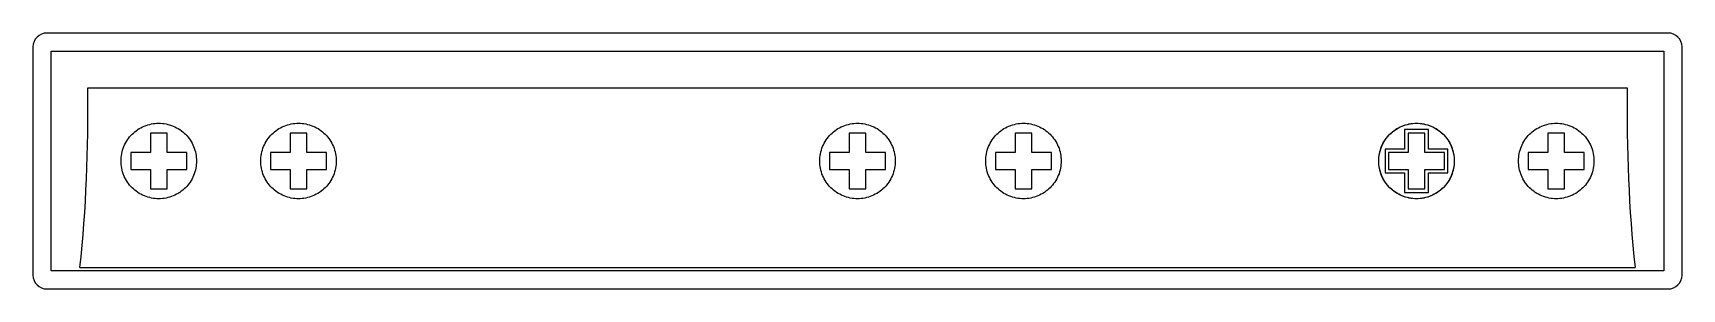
# Model space of a CAD drawing. Header units: millimetres. Extents: x -59 to 59, y -18 to 0.
import ezdxf

# ---------------------------------------------------------------- set-up
doc = ezdxf.new("R2010")
doc.units = ezdxf.units.MM
doc.layers.get('0').update_dxf_attribs({"linetype": 'CONTINUOUS'})

msp = doc.modelspace()

# ---------------------------------------------------------------- linework, layer by layer
for p, q in [((55.09, -3.94), (-55.09, -3.94)), ((-55.64, -16.77), (55.64, -16.77))]:
    msp.add_line(p, q)
msp.add_lwpolyline([(59, -17.3), (59, -1, 0.414214), (58, 0), (-58, 0, 0.414214), (-59, -1), (-59, -17.3, 0.414214), (-58, -18.3), (58, -18.3, 0.414214)], format="xyb", close=True)
for points in [[(-57.7, -17), (-57.7, -1.3), (57.7, -1.3), (57.7, -17)], [(42.25, -10), (42.25, -8.3), (40.85, -8.3), (40.85, -6.9), (39.15, -6.9), (39.15, -8.3), (37.75, -8.3), (37.75, -10), (39.15, -10), (39.15, -11.4), (40.85, -11.4), (40.85, -10)], [(42.25, -10), (42.25, -8.3), (40.85, -8.3), (40.85, -6.9), (39.15, -6.9), (39.15, -8.3), (37.75, -8.3), (37.75, -10), (39.15, -10), (39.15, -11.4), (40.85, -11.4), (40.85, -10)], [(-49.4, -8.55), (-49.4, -7.15), (-50.6, -7.15), (-50.6, -8.55), (-52, -8.55), (-52, -9.75), (-50.6, -9.75), (-50.6, -11.15), (-49.4, -11.15), (-49.4, -9.75), (-48, -9.75), (-48, -8.55)], [(-39.4, -8.55), (-39.4, -7.15), (-40.6, -7.15), (-40.6, -8.55), (-42, -8.55), (-42, -9.75), (-40.6, -9.75), (-40.6, -11.15), (-39.4, -11.15), (-39.4, -9.75), (-38, -9.75), (-38, -8.55)], [(0.6, -8.55), (0.6, -7.15), (-0.6, -7.15), (-0.6, -8.55), (-2, -8.55), (-2, -9.75), (-0.6, -9.75), (-0.6, -11.15), (0.6, -11.15), (0.6, -9.75), (2, -9.75), (2, -8.55)], [(12.48, -8.55), (12.48, -7.15), (11.28, -7.15), (11.28, -8.55), (9.88, -8.55), (9.88, -9.75), (11.28, -9.75), (11.28, -11.15), (12.48, -11.15), (12.48, -9.75), (13.88, -9.75), (13.88, -8.55)], [(40.6, -8.55), (40.6, -7.15), (39.4, -7.15), (39.4, -8.55), (38, -8.55), (38, -9.75), (39.4, -9.75), (39.4, -11.15), (40.6, -11.15), (40.6, -9.75), (42, -9.75), (42, -8.55)], [(50.6, -8.55), (50.6, -7.15), (49.4, -7.15), (49.4, -8.55), (48, -8.55), (48, -9.75), (49.4, -9.75), (49.4, -11.15), (50.6, -11.15), (50.6, -9.75), (52, -9.75), (52, -8.55)]]:
    msp.add_lwpolyline(points, close=True)
msp.add_circle((40, -9.15), 2.7)
msp.add_circle((40, -9.15), 2.7)
for centre, start_param, end_param in [((-67.78, -5.77), 4.412958, 4.761488), ((67.78, -5.77), 1.521697, 1.870227)]:
    msp.add_ellipse(centre, major_axis=(0, 37.28), ratio=0.340909, start_param=start_param, end_param=end_param)
for points in [[(-50, -11.85), (-49.66, -11.85), (-49.3, -11.78), (-48.64, -11.51), (-48.33, -11.3), (-47.85, -10.82), (-47.64, -10.52), (-47.37, -9.85), (-47.3, -9.49), (-47.3, -8.81), (-47.37, -8.45), (-47.64, -7.78), (-47.85, -7.48), (-48.33, -7), (-48.63, -6.79), (-49.3, -6.52), (-49.66, -6.45), (-50, -6.45), (-50.34, -6.45), (-50.7, -6.52), (-51.37, -6.79), (-51.67, -7), (-52.15, -7.48), (-52.36, -7.78), (-52.63, -8.45), (-52.7, -8.81), (-52.7, -9.49), (-52.63, -9.85), (-52.36, -10.52), (-52.15, -10.82), (-51.67, -11.3), (-51.36, -11.51), (-50.7, -11.78), (-50.34, -11.85), (-50, -11.85)], [(-40, -11.85), (-39.66, -11.85), (-39.3, -11.78), (-38.64, -11.51), (-38.33, -11.3), (-37.85, -10.82), (-37.64, -10.52), (-37.37, -9.85), (-37.3, -9.49), (-37.3, -8.81), (-37.37, -8.45), (-37.64, -7.78), (-37.85, -7.48), (-38.33, -7), (-38.63, -6.79), (-39.3, -6.52), (-39.66, -6.45), (-40, -6.45), (-40.34, -6.45), (-40.7, -6.52), (-41.37, -6.79), (-41.67, -7), (-42.15, -7.48), (-42.36, -7.78), (-42.63, -8.45), (-42.7, -8.81), (-42.7, -9.49), (-42.63, -9.85), (-42.36, -10.52), (-42.15, -10.82), (-41.67, -11.3), (-41.36, -11.51), (-40.7, -11.78), (-40.34, -11.85), (-40, -11.85)], [(0, -11.85), (0.34, -11.85), (0.7, -11.78), (1.36, -11.51), (1.67, -11.3), (2.15, -10.82), (2.36, -10.52), (2.63, -9.85), (2.7, -9.49), (2.7, -8.81), (2.63, -8.45), (2.36, -7.78), (2.15, -7.48), (1.67, -7), (1.37, -6.79), (0.7, -6.52), (0.34, -6.45), (0, -6.45), (-0.34, -6.45), (-0.7, -6.52), (-1.37, -6.79), (-1.67, -7), (-2.15, -7.48), (-2.36, -7.78), (-2.63, -8.45), (-2.7, -8.81), (-2.7, -9.49), (-2.63, -9.85), (-2.36, -10.52), (-2.15, -10.82), (-1.67, -11.3), (-1.36, -11.51), (-0.7, -11.78), (-0.34, -11.85), (0, -11.85)], [(11.88, -11.85), (12.21, -11.85), (12.58, -11.78), (13.24, -11.51), (13.54, -11.3), (14.02, -10.82), (14.23, -10.52), (14.51, -9.85), (14.57, -9.49), (14.57, -8.81), (14.51, -8.45), (14.23, -7.78), (14.02, -7.48), (13.54, -7), (13.24, -6.79), (12.58, -6.52), (12.21, -6.45), (11.88, -6.45), (11.54, -6.45), (11.17, -6.52), (10.51, -6.79), (10.21, -7), (9.73, -7.48), (9.52, -7.78), (9.24, -8.45), (9.18, -8.81), (9.18, -9.49), (9.24, -9.85), (9.52, -10.52), (9.73, -10.82), (10.21, -11.3), (10.51, -11.51), (11.17, -11.78), (11.54, -11.85), (11.88, -11.85)], [(40, -11.85), (40.34, -11.85), (40.7, -11.78), (41.36, -11.51), (41.67, -11.3), (42.15, -10.82), (42.36, -10.52), (42.63, -9.85), (42.7, -9.49), (42.7, -8.81), (42.63, -8.45), (42.36, -7.78), (42.15, -7.48), (41.67, -7), (41.37, -6.79), (40.7, -6.52), (40.34, -6.45), (40, -6.45), (39.66, -6.45), (39.3, -6.52), (38.63, -6.79), (38.33, -7), (37.85, -7.48), (37.64, -7.78), (37.37, -8.45), (37.3, -8.81), (37.3, -9.49), (37.37, -9.85), (37.64, -10.52), (37.85, -10.82), (38.33, -11.3), (38.64, -11.51), (39.3, -11.78), (39.66, -11.85), (40, -11.85)], [(50, -11.85), (50.34, -11.85), (50.7, -11.78), (51.36, -11.51), (51.67, -11.3), (52.15, -10.82), (52.36, -10.52), (52.63, -9.85), (52.7, -9.49), (52.7, -8.81), (52.63, -8.45), (52.36, -7.78), (52.15, -7.48), (51.67, -7), (51.37, -6.79), (50.7, -6.52), (50.34, -6.45), (50, -6.45), (49.66, -6.45), (49.3, -6.52), (48.63, -6.79), (48.33, -7), (47.85, -7.48), (47.64, -7.78), (47.37, -8.45), (47.3, -8.81), (47.3, -9.49), (47.37, -9.85), (47.64, -10.52), (47.85, -10.82), (48.33, -11.3), (48.64, -11.51), (49.3, -11.78), (49.66, -11.85), (50, -11.85)]]:
    msp.add_open_spline(points, degree=3, knots=[0.815643, 0.815643, 0.815643, 0.815643, 0.917393, 0.917393, 1.019143, 1.019143, 1.121594, 1.121594, 1.224045, 1.224045, 1.325969, 1.325969, 1.427894, 1.427894, 1.52959, 1.52959, 1.631286, 1.631286, 1.631286, 1.732982, 1.732982, 1.834678, 1.834678, 1.936602, 1.936602, 2.038527, 2.038527, 2.140978, 2.140978, 2.243429, 2.243429, 2.345179, 2.345179, 2.446929, 2.446929, 2.446929, 2.446929])

doc.saveas('drawing.dxf')
